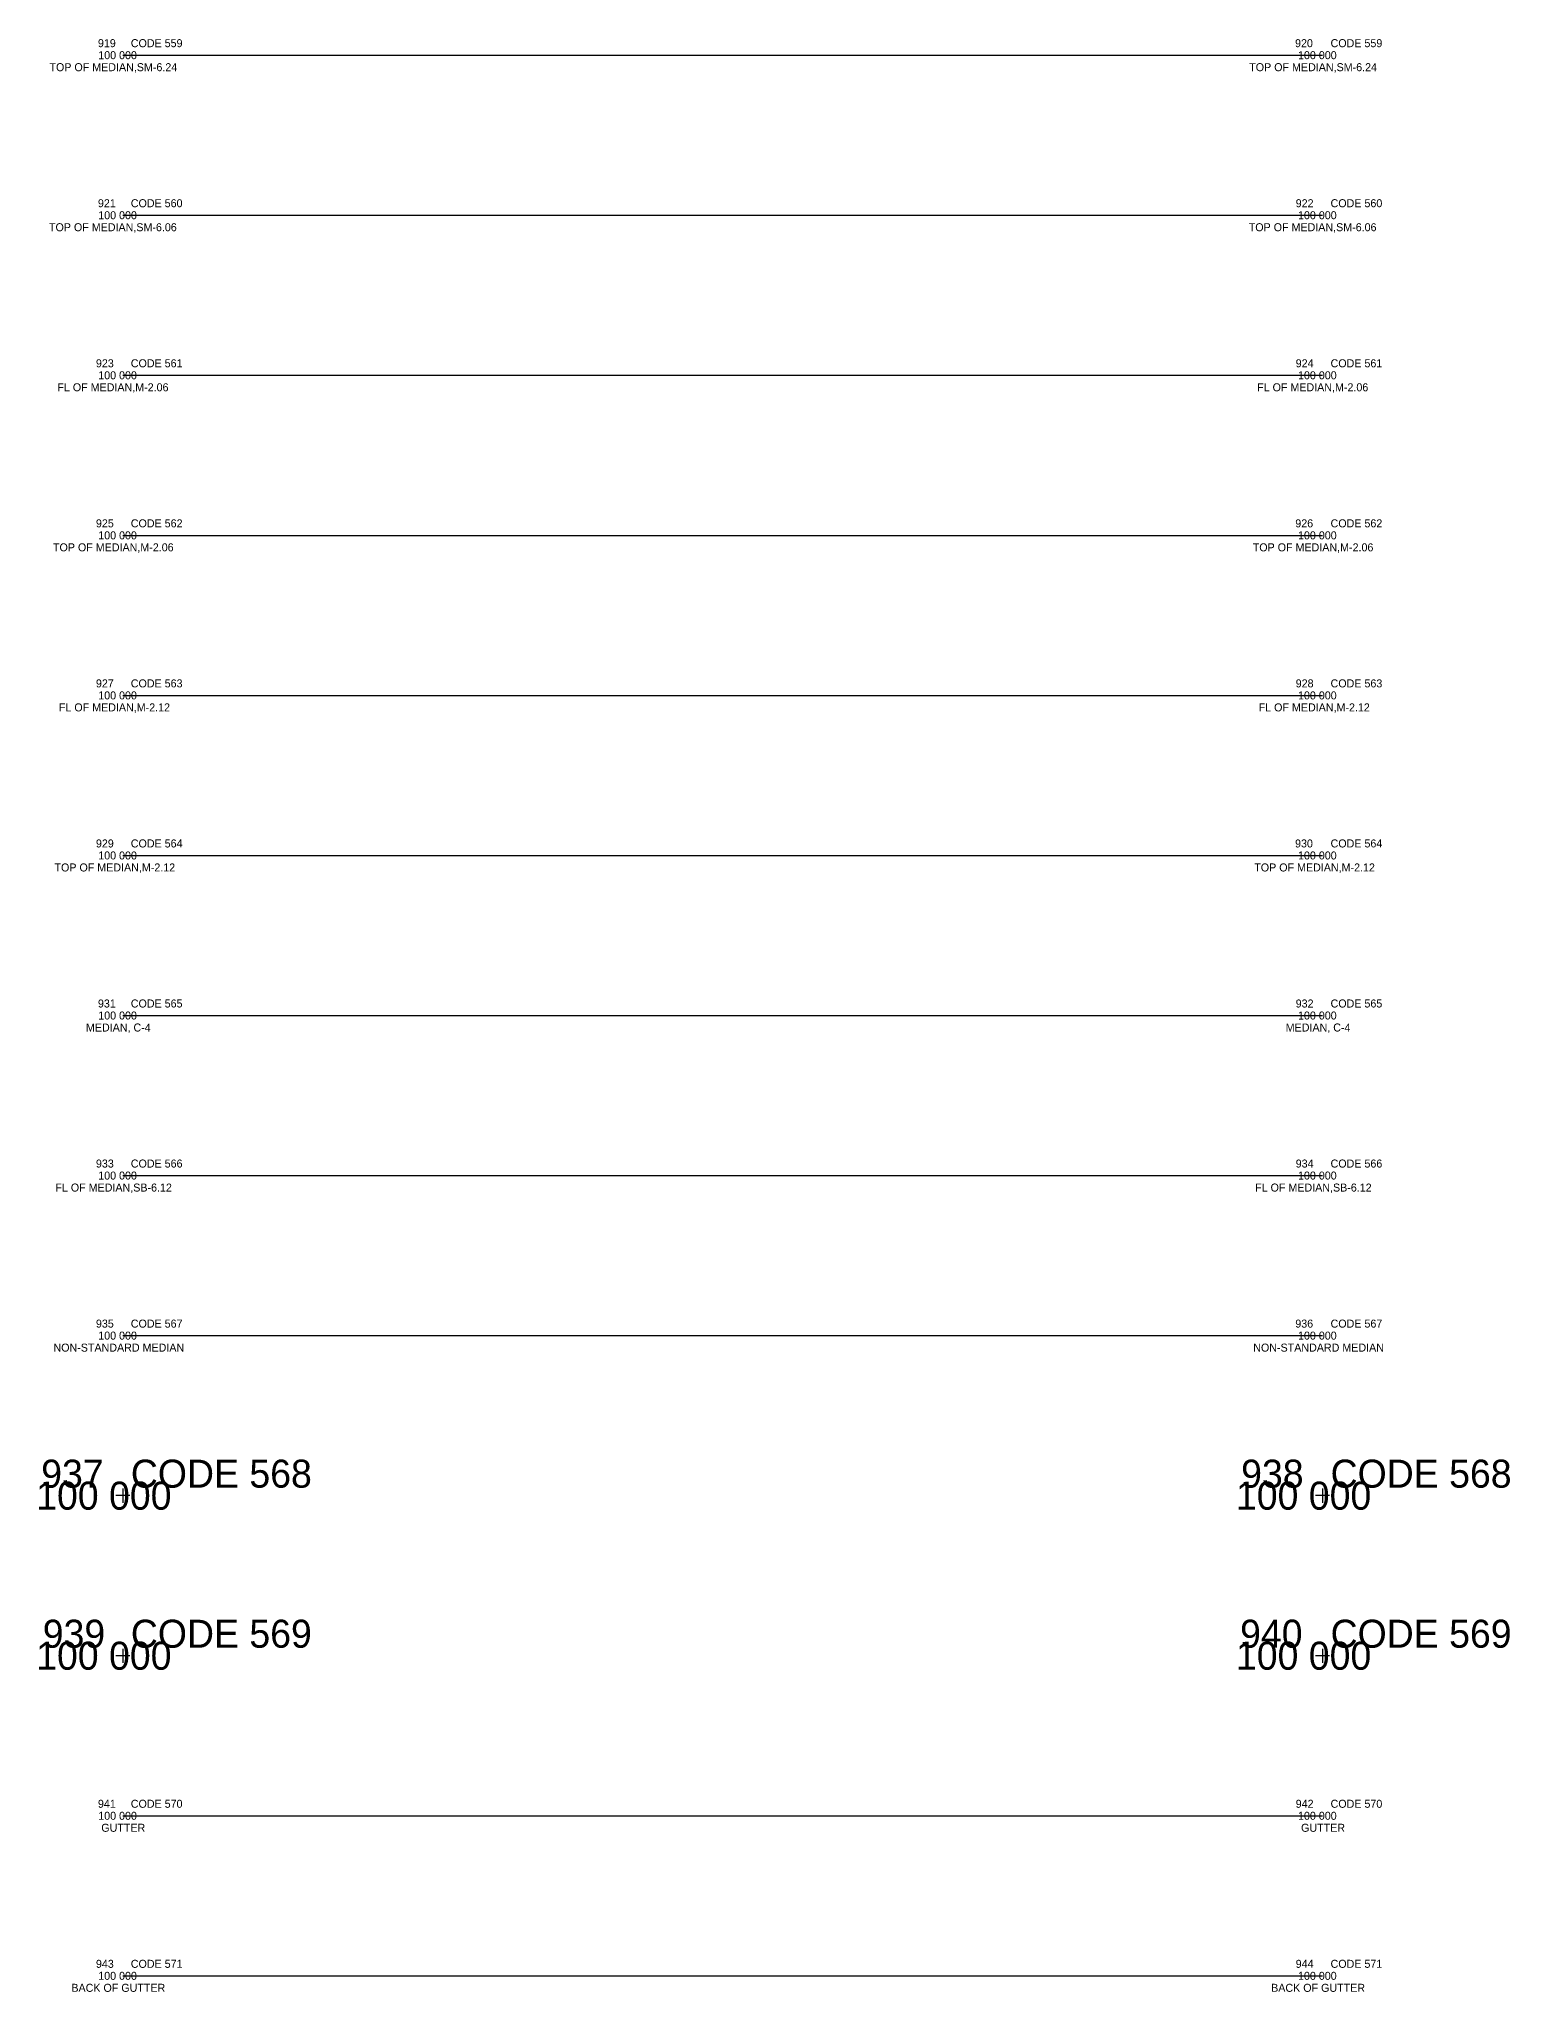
# Model space of a CAD drawing. Extents: x -12 to 6123, y -3 to 1005.
# Drawn here: x 3139.5 to 3323.4, y 758 to 1002 of the extents above; entities that cross this region are included whole.
import ezdxf

# ---------------------------------------------------------------- set-up
doc = ezdxf.new("R2010")
doc.units = 0
for name, color, linetype in [('Default', 7, 'Continuous'), ('Topo_Curb and Gutter', 7, 'Continuous'), ('Topo_Field Comments', 7, 'Continuous'), ('Topo_Medians', 7, 'Continuous'), ('Topo_Point Descriptions', 7, 'Continuous'), ('Topo_Point Elevations', 7, 'Continuous'), ('Topo_Point Numbers', 7, 'Continuous')]:
    doc.layers.add(name, color=color, linetype=linetype)

msp = doc.modelspace()

# ---------------------------------------------------------------- linework, layer by layer
at = {"layer": 'Default'}
for p, q in [((3150.88, 820), (3149.12, 820)), ((3150, 820.88), (3150, 819.12)), ((3300.88, 820), (3299.12, 820)), ((3300, 820.88), (3300, 819.12)), ((3150, 800.88), (3150, 799.12)), ((3300, 800.88), (3300, 799.12)), ((3150.88, 800), (3149.12, 800)), ((3300.88, 800), (3299.12, 800))]:
    msp.add_line(p, q, dxfattribs=at)
at = {"layer": 'Topo_Curb and Gutter'}
for p, q in [((3150, 780), (3150, 780)), ((3150, 780), (3300, 780)), ((3300, 780), (3300, 780)), ((3150, 760), (3150, 760)), ((3150, 760), (3300, 760)), ((3300, 760), (3300, 760))]:
    msp.add_line(p, q, dxfattribs=at)
at = {"layer": 'Topo_Medians'}
for p, q in [((3150, 1000), (3150, 1000)), ((3150, 1000), (3300, 1000)), ((3300, 1000), (3300, 1000)), ((3150, 980), (3150, 980)), ((3150, 980), (3300, 980)), ((3300, 980), (3300, 980)), ((3150, 960), (3150, 960)), ((3150, 960), (3300, 960)), ((3300, 960), (3300, 960)), ((3150, 940), (3150, 940)), ((3150, 940), (3300, 940)), ((3300, 940), (3300, 940)), ((3150, 920), (3150, 920)), ((3150, 920), (3300, 920)), ((3300, 920), (3300, 920)), ((3150, 900), (3150, 900)), ((3150, 900), (3300, 900)), ((3300, 900), (3300, 900)), ((3150, 880), (3150, 880)), ((3150, 880), (3300, 880)), ((3300, 880), (3300, 880)), ((3150, 860), (3150, 860)), ((3150, 860), (3300, 860)), ((3300, 860), (3300, 860)), ((3150, 840), (3150, 840)), ((3150, 840), (3300, 840)), ((3300, 840), (3300, 840))]:
    msp.add_line(p, q, dxfattribs=at)

# ---------------------------------------------------------------- texts
at = {"layer": 'Default'}
for s, p in [('937', (3139.8, 821)), ('CODE 568', (3151, 821)), ('938', (3289.82, 821)), ('CODE 568', (3301, 821)), ('100 000', (3139.17, 818.25)), ('100 000', (3289.17, 818.25)), ('939', (3139.99, 801)), ('CODE 569', (3151, 801)), ('940', (3289.69, 801)), ('CODE 569', (3301, 801)), ('100 000', (3139.17, 798.25)), ('100 000', (3289.17, 798.25))]:
    msp.add_text(s, height=3.5, dxfattribs=at).set_placement(p)
at = {"layer": 'Topo_Field Comments'}
for s, p in [('CODE 559', (3151, 1001)), ('CODE 559', (3301, 1001)), ('CODE 560', (3151, 981)), ('CODE 560', (3301, 981)), ('CODE 561', (3151, 961)), ('CODE 561', (3301, 961)), ('CODE 562', (3151, 941)), ('CODE 562', (3301, 941)), ('CODE 563', (3151, 921)), ('CODE 563', (3301, 921)), ('CODE 564', (3151, 901)), ('CODE 564', (3301, 901)), ('CODE 565', (3151, 881)), ('CODE 565', (3301, 881)), ('CODE 566', (3151, 861)), ('CODE 566', (3301, 861)), ('CODE 567', (3151, 841)), ('CODE 567', (3301, 841)), ('CODE 570', (3151, 781)), ('CODE 570', (3301, 781)), ('CODE 571', (3151, 761)), ('CODE 571', (3301, 761))]:
    msp.add_text(s, height=1, dxfattribs=at).set_placement(p)
at = {"layer": 'Topo_Point Descriptions'}
for s, p in [('TOP OF MEDIAN,SM-6.24', (3140.83, 998)), ('TOP OF MEDIAN,SM-6.24', (3290.83, 998)), ('TOP OF MEDIAN,SM-6.06', (3140.77, 978)), ('TOP OF MEDIAN,SM-6.06', (3290.77, 978)), ('FL OF MEDIAN,M-2.06', (3141.82, 958)), ('FL OF MEDIAN,M-2.06', (3291.82, 958)), ('TOP OF MEDIAN,M-2.06', (3141.27, 938)), ('TOP OF MEDIAN,M-2.06', (3291.27, 938)), ('FL OF MEDIAN,M-2.12', (3142.01, 918)), ('FL OF MEDIAN,M-2.12', (3292.01, 918)), ('TOP OF MEDIAN,M-2.12', (3141.46, 898)), ('TOP OF MEDIAN,M-2.12', (3291.46, 898)), ('MEDIAN, C-4', (3145.39, 878)), ('MEDIAN, C-4', (3295.39, 878)), ('FL OF MEDIAN,SB-6.12', (3141.57, 858)), ('FL OF MEDIAN,SB-6.12', (3291.57, 858)), ('NON-STANDARD MEDIAN', (3141.33, 838)), ('NON-STANDARD MEDIAN', (3291.33, 838)), ('GUTTER', (3147.31, 778)), ('GUTTER', (3297.31, 778)), ('BACK OF GUTTER', (3143.57, 758)), ('BACK OF GUTTER', (3293.57, 758))]:
    msp.add_text(s, height=1, dxfattribs=at).set_placement(p)
at = {"layer": 'Topo_Point Elevations'}
for p in [(3146.93, 999.5), (3296.93, 999.5), (3146.93, 979.5), (3296.93, 979.5), (3146.93, 959.5), (3296.93, 959.5), (3146.93, 939.5), (3296.93, 939.5), (3146.93, 919.5), (3296.93, 919.5), (3146.93, 899.5), (3296.93, 899.5), (3146.93, 879.5), (3296.93, 879.5), (3146.93, 859.5), (3296.93, 859.5), (3146.93, 839.5), (3296.93, 839.5), (3146.93, 779.5), (3296.93, 779.5), (3146.93, 759.5), (3296.93, 759.5)]:
    msp.add_text('100 000', height=1, dxfattribs=at).set_placement(p)
at = {"layer": 'Topo_Point Numbers'}
for s, p in [('919', (3146.89, 1001)), ('920', (3296.56, 1001)), ('921', (3146.89, 981)), ('922', (3296.64, 981)), ('923', (3146.64, 961)), ('924', (3296.64, 961)), ('925', (3146.64, 941)), ('926', (3296.59, 941)), ('927', (3146.64, 921)), ('928', (3296.64, 921)), ('929', (3146.64, 901)), ('930', (3296.56, 901)), ('931', (3146.89, 881)), ('932', (3296.64, 881)), ('933', (3146.64, 861)), ('934', (3296.64, 861)), ('935', (3146.64, 841)), ('936', (3296.59, 841)), ('941', (3146.89, 781)), ('942', (3296.64, 781)), ('943', (3146.64, 761)), ('944', (3296.64, 761))]:
    msp.add_text(s, height=1, dxfattribs=at).set_placement(p)

doc.saveas('drawing.dxf')
